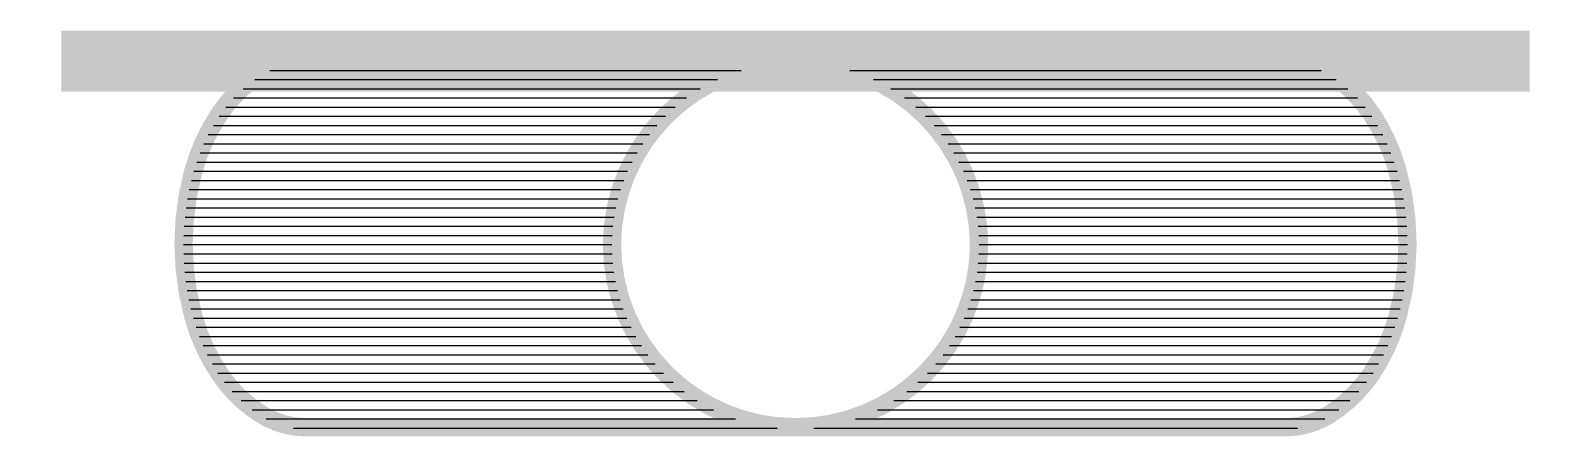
# Model space of a CAD drawing. Header units: millimetres. Extents: x -3 to 2253, y -3 to 1300.
# Drawn here: x 1496.67 to 1513.33, y 702.91 to 707.33 of the extents above; entities that cross this region are included whole.
import ezdxf
from ezdxf.enums import TextEntityAlignment as Align

# ---------------------------------------------------------------- set-up
doc = ezdxf.new("R2010")
doc.units = ezdxf.units.MM
doc.layers.add('GEEL', color=2, linetype='Continuous')
doc.layers.add('VEILIG', color=7, linetype='Continuous')
doc.styles.add('ROMAND', font='romand')

# ---------------------------------------------------------------- blocks, each defined once
blk = doc.blocks.new('*X503')
at = {"color": 0}
for p, q in [((827.532, 190), (832.8, 190)), ((833.2, 190), (838.468, 190)), ((827.234, 189.9), (832.346, 189.9)), ((833.654, 189.9), (838.766, 189.9)), ((826.96, 189.7), (831.93, 189.7)), ((827.08, 189.8), (832.108, 189.8)), ((833.892, 189.8), (838.92, 189.8)), ((834.07, 189.7), (839.04, 189.7)), ((826.778, 189.5), (831.666, 189.5)), ((826.861, 189.6), (831.787, 189.6)), ((834.213, 189.6), (839.139, 189.6)), ((834.334, 189.5), (839.222, 189.5)), ((826.708, 189.4), (831.562, 189.4)), ((834.438, 189.4), (839.292, 189.4)), ((826.593, 189.2), (831.393, 189.2)), ((826.647, 189.3), (831.472, 189.3)), ((834.528, 189.3), (839.353, 189.3)), ((834.607, 189.2), (839.407, 189.2)), ((826.505, 189), (831.262, 189)), ((826.546, 189.1), (831.323, 189.1)), ((834.677, 189.1), (839.454, 189.1)), ((834.738, 189), (839.495, 189)), ((826.47, 188.9), (831.209, 188.9)), ((834.791, 188.9), (839.53, 188.9)), ((826.414, 188.7), (831.123, 188.7)), ((826.44, 188.8), (831.163, 188.8)), ((834.837, 188.8), (839.56, 188.8)), ((834.877, 188.7), (839.586, 188.7)), ((826.374, 188.5), (831.061, 188.5)), ((826.392, 188.6), (831.089, 188.6)), ((834.911, 188.6), (839.608, 188.6)), ((834.939, 188.5), (839.626, 188.5)), ((826.359, 188.4), (831.038, 188.4)), ((834.962, 188.4), (839.641, 188.4)), ((826.339, 188.2), (831.009, 188.2)), ((826.347, 188.3), (831.021, 188.3)), ((834.979, 188.3), (839.653, 188.3)), ((834.991, 188.2), (839.661, 188.2)), ((826.333, 188), (831, 188)), ((826.335, 188.1), (831.002, 188.1)), ((834.998, 188.1), (839.665, 188.1)), ((835, 188), (839.667, 188)), ((826.335, 187.9), (831.003, 187.9)), ((834.997, 187.9), (839.665, 187.9)), ((826.341, 187.8), (831.011, 187.8)), ((826.349, 187.7), (831.024, 187.7)), ((834.976, 187.7), (839.651, 187.7)), ((834.989, 187.8), (839.659, 187.8)), ((826.362, 187.6), (831.042, 187.6)), ((826.377, 187.5), (831.066, 187.5)), ((834.934, 187.5), (839.623, 187.5)), ((834.958, 187.6), (839.638, 187.6)), ((826.396, 187.4), (831.095, 187.4)), ((834.905, 187.4), (839.604, 187.4)), ((826.419, 187.3), (831.13, 187.3)), ((826.445, 187.2), (831.171, 187.2)), ((834.829, 187.2), (839.555, 187.2)), ((834.87, 187.3), (839.581, 187.3)), ((826.476, 187.1), (831.219, 187.1)), ((826.513, 187), (831.274, 187)), ((834.726, 187), (839.487, 187)), ((834.781, 187.1), (839.524, 187.1)), ((826.555, 186.9), (831.336, 186.9)), ((834.664, 186.9), (839.445, 186.9)), ((826.603, 186.8), (831.408, 186.8)), ((826.659, 186.7), (831.489, 186.7)), ((834.511, 186.7), (839.341, 186.7)), ((834.592, 186.8), (839.397, 186.8)), ((826.721, 186.6), (831.582, 186.6)), ((826.793, 186.5), (831.689, 186.5)), ((834.311, 186.5), (839.207, 186.5)), ((834.418, 186.6), (839.279, 186.6)), ((826.879, 186.4), (831.813, 186.4)), ((834.187, 186.4), (839.121, 186.4)), ((826.982, 186.3), (831.963, 186.3)), ((827.108, 186.2), (832.149, 186.2)), ((833.851, 186.2), (838.892, 186.2)), ((834.037, 186.3), (839.018, 186.3)), ((827.273, 186.1), (832.407, 186.1)), ((833.593, 186.1), (838.727, 186.1))]:
    blk.add_line(p, q, dxfattribs=at)
blk = doc.blocks.new('2004')
at = {"layer": 'VEILIG', "const_width": 0.667}
blk.add_lwpolyline([(-8, 2), (8, 2)], dxfattribs=at)
at = {"layer": 'VEILIG', "const_width": 0.2}
for points in [[(-5.333, 2.01, 0.139889), (-5.812, 1.873, 0.107118), (-6.276, 1.424, 0.079812), (-6.559, 0.806, 0.067459), (-6.667, 0.01, 0.067459), (-6.559, -0.786, 0.079812), (-6.276, -1.404, 0.107118), (-5.812, -1.853, 0.139889), (-5.333, -1.99), (5.333, -1.99, 0.139889), (5.812, -1.853, 0.107118), (6.276, -1.404, 0.079812), (6.559, -0.786, 0.067459), (6.667, 0.01, 0.067459), (6.559, 0.806, 0.079812), (6.276, 1.424, 0.107118), (5.812, 1.873, 0.139889), (5.333, 2.01)], [(2, 0, 0.995012), (-2, 0, 0.995012)]]:
    blk.add_lwpolyline(points, format="xyb", close=True, dxfattribs=at)
at = {"layer": 'GEEL', "xscale": -1, "rotation": 180}
blk.add_blockref('*X503', (-833, 188), dxfattribs=at)
at = {"layer": 'VEILIG', "style": 'ROMAND'}
blk.add_attdef('GEV_ID_NR', text='', height=2, dxfattribs=at).set_placement((0, -1), align=Align.CENTER)

msp = doc.modelspace()

# ---------------------------------------------------------------- block references
msp.add_blockref('2004', (1505, 705))

doc.saveas('drawing.dxf')
